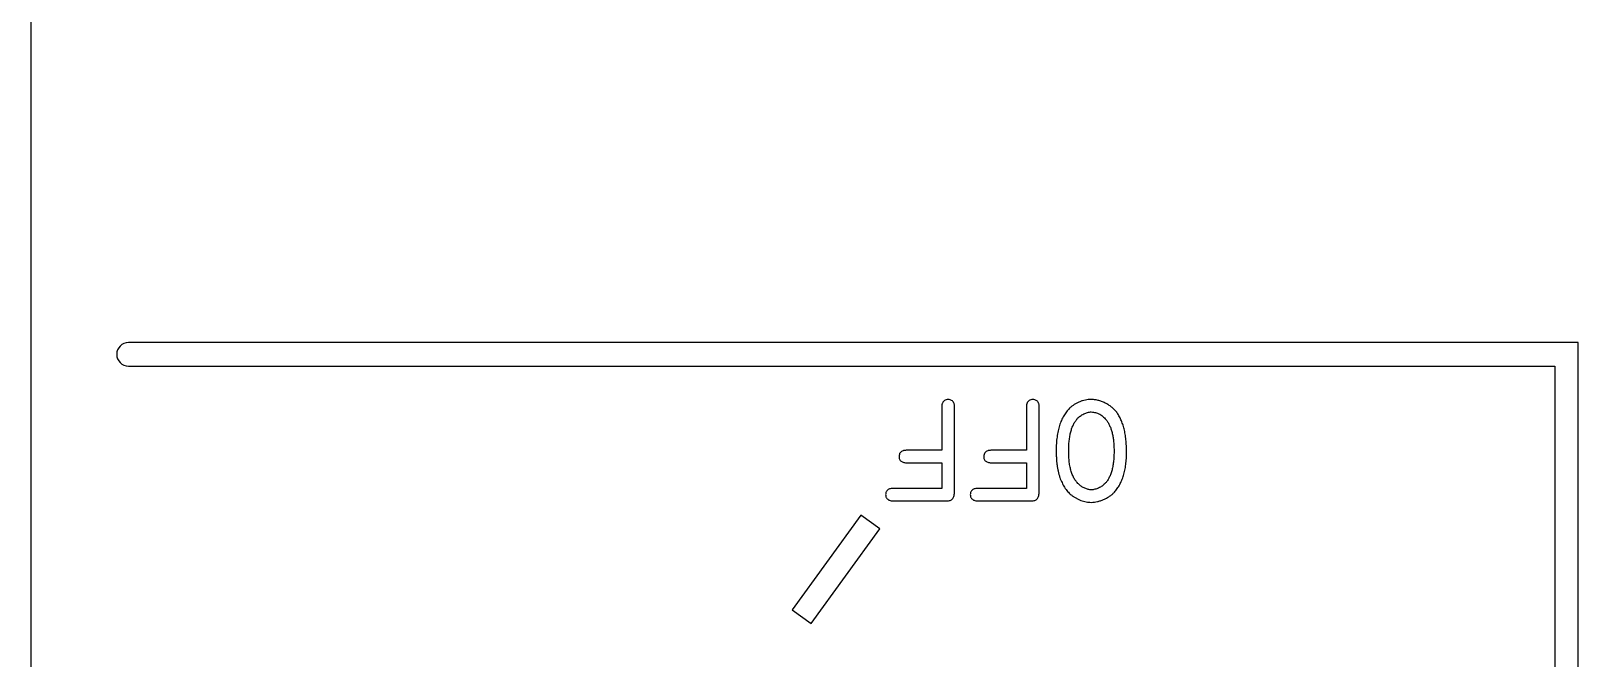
# Model space of a CAD drawing. Header units: inches. Extents: x -2.21 to 2.21, y -8.03 to -0.48.
# Drawn here: x -2.21 to -0.225, y -4.267 to -3.463 of the extents above; entities that cross this region are included whole.
import ezdxf

# ---------------------------------------------------------------- set-up
doc = ezdxf.new("R2010")
doc.units = ezdxf.units.IN
doc.header["$MEASUREMENT"] = 0

msp = doc.modelspace()

# ---------------------------------------------------------------- linework, layer by layer
at = {"color": 1, "linetype": 'Continuous', "lineweight": 25}
for p, q in [((-2.21, -0.5425), (-2.21, -5.5475)), ((-0.2252, -3.8627), (-2.085, -3.8627)), ((-0.2252, -5.485), (-0.2252, -3.8627)), ((-2.085, -3.8927), (-0.2552, -3.8927)), ((-0.2552, -3.8927), (-0.2552, -5.485)), ((-1.0414, -3.9461), (-1.0414, -4.0007)), ((-1.0253, -4.0548), (-1.0253, -3.9461)), ((-0.9328, -3.9461), (-0.9328, -4.0007)), ((-0.9167, -4.0548), (-0.9167, -3.9461)), ((-1.0414, -4.0007), (-1.0848, -4.0007)), ((-0.9328, -4.0007), (-0.9762, -4.0007)), ((-1.0854, -4.0168), (-1.0414, -4.0168)), ((-1.0414, -4.0168), (-1.0414, -4.0496)), ((-0.9768, -4.0168), (-0.9328, -4.0168)), ((-0.9328, -4.0168), (-0.9328, -4.0496)), ((-1.1032, -4.0657), (-1.0368, -4.0657)), ((-1.0414, -4.0496), (-1.1031, -4.0496)), ((-0.9946, -4.0657), (-0.9282, -4.0657)), ((-0.9328, -4.0496), (-0.9945, -4.0496)), ((-0.8497, -4.0675), (-0.8497, -4.0675)), ((-1.1453, -4.0839), (-1.2335, -4.2052)), ((-1.1211, -4.1015), (-1.1453, -4.0839)), ((-1.2092, -4.2228), (-1.1211, -4.1015)), ((-1.2335, -4.2052), (-1.2092, -4.2228))]:
    msp.add_line(p, q, dxfattribs=at)
msp.add_arc((-2.085, -3.8777), 0.015, 90, 270, dxfattribs=at)
for points, knots in [([(-1.0408, -3.9408), (-1.0409, -3.9411), (-1.0412, -3.9417), (-1.0413, -3.9428), (-1.0414, -3.9443), (-1.0414, -3.9454), (-1.0414, -3.9461)], [0, 0, 0, 0, 0.183204, 0.368477, 0.61913, 1, 1, 1, 1]), ([(-1.0333, -3.9355), (-1.0342, -3.9356), (-1.0359, -3.9358), (-1.0378, -3.9367), (-1.039, -3.9377), (-1.0398, -3.9386), (-1.0404, -3.9396), (-1.0407, -3.9404), (-1.0408, -3.9408)], [0, 0, 0, 0, 0.260463, 0.513082, 0.636554, 0.7556, 0.87629, 1, 1, 1, 1]), ([(-1.0259, -3.9402), (-1.0263, -3.9395), (-1.027, -3.9382), (-1.0288, -3.9367), (-1.0309, -3.9358), (-1.0325, -3.9356), (-1.0333, -3.9355)], [0, 0, 0, 0, 0.250598, 0.488274, 0.729187, 1, 1, 1, 1]), ([(-1.0253, -3.9461), (-1.0253, -3.9453), (-1.0253, -3.9441), (-1.0253, -3.9424), (-1.0255, -3.9412), (-1.0258, -3.9405), (-1.0259, -3.9402)], [0, 0, 0, 0, 0.380827, 0.630759, 0.816703, 1, 1, 1, 1]), ([(-0.9322, -3.9408), (-0.9323, -3.9411), (-0.9326, -3.9417), (-0.9327, -3.9428), (-0.9328, -3.9443), (-0.9328, -3.9454), (-0.9328, -3.9461)], [0, 0, 0, 0, 0.183204, 0.368477, 0.61913, 1, 1, 1, 1]), ([(-0.9247, -3.9355), (-0.9256, -3.9356), (-0.9272, -3.9358), (-0.9292, -3.9367), (-0.9304, -3.9377), (-0.9312, -3.9386), (-0.9318, -3.9396), (-0.9321, -3.9404), (-0.9322, -3.9408)], [0, 0, 0, 0, 0.260463, 0.513082, 0.636554, 0.7556, 0.87629, 1, 1, 1, 1]), ([(-0.9173, -3.9402), (-0.9177, -3.9395), (-0.9184, -3.9382), (-0.9202, -3.9367), (-0.9223, -3.9358), (-0.9239, -3.9356), (-0.9247, -3.9355)], [0, 0, 0, 0, 0.250598, 0.488274, 0.729187, 1, 1, 1, 1]), ([(-0.9167, -3.9461), (-0.9167, -3.9453), (-0.9167, -3.9441), (-0.9167, -3.9424), (-0.9169, -3.9412), (-0.9172, -3.9405), (-0.9173, -3.9402)], [0, 0, 0, 0, 0.380827, 0.630759, 0.816703, 1, 1, 1, 1]), ([(-0.8775, -3.9467), (-0.8789, -3.9482), (-0.8817, -3.9513), (-0.8852, -3.9566), (-0.8882, -3.9625), (-0.8906, -3.969), (-0.8925, -3.9761), (-0.8938, -3.9839), (-0.8946, -3.9923), (-0.8947, -3.998), (-0.8947, -4.001)], [0, 0, 0, 0, 0.1049171, 0.2129477, 0.3252539, 0.4434431, 0.5691427, 0.7031781, 0.8465565, 1, 1, 1, 1]), ([(-0.8501, -3.9355), (-0.8513, -3.9356), (-0.8537, -3.9357), (-0.8574, -3.9363), (-0.861, -3.9372), (-0.8646, -3.9385), (-0.8682, -3.9401), (-0.8715, -3.942), (-0.8747, -3.9442), (-0.8766, -3.9459), (-0.8775, -3.9467)], [0, 0, 0, 0, 0.119017, 0.240186, 0.364724, 0.492817, 0.622161, 0.748262, 0.874612, 1, 1, 1, 1]), ([(-0.8171, -3.9518), (-0.8181, -3.9507), (-0.8201, -3.9483), (-0.8237, -3.9453), (-0.8276, -3.9425), (-0.8319, -3.9401), (-0.8364, -3.9382), (-0.8409, -3.9367), (-0.8455, -3.9358), (-0.8486, -3.9356), (-0.8501, -3.9355)], [0, 0, 0, 0, 0.121092, 0.243919, 0.369915, 0.501016, 0.631465, 0.757614, 0.879349, 1, 1, 1, 1]), ([(-0.8787, -4.002), (-0.8786, -3.9997), (-0.8786, -3.9951), (-0.8781, -3.9886), (-0.8773, -3.9826), (-0.8761, -3.9771), (-0.8746, -3.9722), (-0.8727, -3.9677), (-0.8705, -3.9637), (-0.8686, -3.9614), (-0.8677, -3.9602)], [0, 0, 0, 0, 0.1611848, 0.3098849, 0.4467065, 0.5722556, 0.6886041, 0.7981904, 0.9013907, 1, 1, 1, 1]), ([(-0.8677, -3.9602), (-0.8671, -3.9596), (-0.8659, -3.9584), (-0.8639, -3.9568), (-0.8617, -3.9553), (-0.8593, -3.954), (-0.8569, -3.953), (-0.8545, -3.9522), (-0.8521, -3.9517), (-0.8505, -3.9516), (-0.8497, -3.9516)], [0, 0, 0, 0, 0.125943, 0.253592, 0.381875, 0.513444, 0.642703, 0.765426, 0.885106, 1, 1, 1, 1]), ([(-0.8497, -3.9516), (-0.8488, -3.9517), (-0.847, -3.9518), (-0.8443, -3.9524), (-0.8415, -3.9533), (-0.8389, -3.9546), (-0.8363, -3.9562), (-0.834, -3.9581), (-0.8318, -3.9602), (-0.8306, -3.9618), (-0.8299, -3.9626)], [0, 0, 0, 0, 0.116371, 0.233648, 0.355137, 0.482644, 0.612358, 0.740459, 0.869445, 1, 1, 1, 1]), ([(-0.8299, -3.9626), (-0.8292, -3.9638), (-0.8276, -3.9662), (-0.8256, -3.9701), (-0.824, -3.9745), (-0.8227, -3.9792), (-0.8217, -3.9844), (-0.821, -3.9901), (-0.8206, -3.9963), (-0.8205, -4.0006), (-0.8205, -4.0028)], [0, 0, 0, 0, 0.100096, 0.204761, 0.314883, 0.431713, 0.556714, 0.693411, 0.840791, 1, 1, 1, 1]), ([(-0.8044, -4.0032), (-0.8045, -4.0005), (-0.8046, -3.9952), (-0.8051, -3.9874), (-0.8061, -3.9802), (-0.8075, -3.9735), (-0.8093, -3.9673), (-0.8115, -3.9617), (-0.814, -3.9565), (-0.8161, -3.9534), (-0.8171, -3.9518)], [0, 0, 0, 0, 0.1531172, 0.297146, 0.4320185, 0.5592173, 0.6787301, 0.7909719, 0.8980083, 1, 1, 1, 1]), ([(-1.0912, -4.0013), (-1.092, -4.0016), (-1.0934, -4.0023), (-1.0951, -4.004), (-1.0961, -4.0062), (-1.0962, -4.0078), (-1.0963, -4.0087)], [0, 0, 0, 0, 0.254608, 0.487302, 0.72998, 1, 1, 1, 1]), ([(-1.0963, -4.0087), (-1.0963, -4.0093), (-1.0963, -4.0106), (-1.0958, -4.0123), (-1.0949, -4.0137), (-1.0937, -4.0149), (-1.0921, -4.0158), (-1.0902, -4.0164), (-1.0879, -4.0168), (-1.0862, -4.0168), (-1.0854, -4.0168)], [0, 0, 0, 0, 0.124835, 0.235734, 0.34105, 0.445808, 0.558269, 0.687356, 0.833745, 1, 1, 1, 1]), ([(-1.0848, -4.0007), (-1.0856, -4.0007), (-1.087, -4.0007), (-1.0888, -4.0009), (-1.0901, -4.001), (-1.0909, -4.0012), (-1.0912, -4.0013)], [0, 0, 0, 0, 0.380151, 0.646007, 0.834596, 1, 1, 1, 1]), ([(-0.9826, -4.0013), (-0.9834, -4.0016), (-0.9848, -4.0023), (-0.9864, -4.004), (-0.9875, -4.0062), (-0.9876, -4.0078), (-0.9877, -4.0087)], [0, 0, 0, 0, 0.254608, 0.487302, 0.72998, 1, 1, 1, 1]), ([(-0.9877, -4.0087), (-0.9877, -4.0093), (-0.9877, -4.0106), (-0.9872, -4.0123), (-0.9863, -4.0137), (-0.9851, -4.0149), (-0.9835, -4.0158), (-0.9815, -4.0164), (-0.9793, -4.0168), (-0.9776, -4.0168), (-0.9768, -4.0168)], [0, 0, 0, 0, 0.124835, 0.235734, 0.34105, 0.445808, 0.558269, 0.687356, 0.833745, 1, 1, 1, 1]), ([(-0.9762, -4.0007), (-0.977, -4.0007), (-0.9784, -4.0007), (-0.9802, -4.0009), (-0.9815, -4.001), (-0.9823, -4.0012), (-0.9826, -4.0013)], [0, 0, 0, 0, 0.380151, 0.646007, 0.834596, 1, 1, 1, 1]), ([(-0.8947, -4.001), (-0.8947, -4.0027), (-0.8947, -4.0059), (-0.8945, -4.0107), (-0.8942, -4.0153), (-0.8936, -4.0197), (-0.893, -4.0239), (-0.8921, -4.028), (-0.8912, -4.0318), (-0.8901, -4.0355), (-0.8888, -4.0389), (-0.8873, -4.0422), (-0.8858, -4.0453), (-0.884, -4.0482), (-0.8822, -4.0509), (-0.8801, -4.0534), (-0.8779, -4.0558), (-0.8764, -4.0572), (-0.8756, -4.0579)], [0, 0, 0, 0, 0.080431, 0.157744, 0.231975, 0.303788, 0.372682, 0.438911, 0.50297, 0.564688, 0.624109, 0.681595, 0.737386, 0.791932, 0.845168, 0.897479, 0.948881, 1, 1, 1, 1]), ([(-0.8654, -4.0448), (-0.8665, -4.0437), (-0.8687, -4.0414), (-0.8714, -4.0374), (-0.8737, -4.0329), (-0.8755, -4.0277), (-0.877, -4.0221), (-0.878, -4.0159), (-0.8786, -4.0091), (-0.8786, -4.0045), (-0.8787, -4.002)], [0, 0, 0, 0, 0.100871, 0.205152, 0.314772, 0.432547, 0.558901, 0.694635, 0.841464, 1, 1, 1, 1]), ([(-0.8205, -4.0028), (-0.8206, -4.0051), (-0.8206, -4.0094), (-0.8212, -4.0157), (-0.8221, -4.0216), (-0.8234, -4.0271), (-0.825, -4.032), (-0.827, -4.0364), (-0.8293, -4.0402), (-0.8312, -4.0424), (-0.8321, -4.0434)], [0, 0, 0, 0, 0.156015, 0.302721, 0.440716, 0.570083, 0.690884, 0.801727, 0.904106, 1, 1, 1, 1]), ([(-0.8199, -4.0544), (-0.8187, -4.053), (-0.8162, -4.0499), (-0.8131, -4.0448), (-0.8104, -4.0391), (-0.8083, -4.0329), (-0.8066, -4.0261), (-0.8053, -4.0189), (-0.8046, -4.0112), (-0.8045, -4.0059), (-0.8044, -4.0032)], [0, 0, 0, 0, 0.105705, 0.215134, 0.329018, 0.449631, 0.576639, 0.710541, 0.851416, 1, 1, 1, 1]), ([(-0.8497, -4.0514), (-0.8504, -4.0514), (-0.8517, -4.0513), (-0.8538, -4.051), (-0.8558, -4.0503), (-0.8586, -4.0493), (-0.8619, -4.0476), (-0.8642, -4.0457), (-0.8654, -4.0448)], [0.0003825, 0.0003825, 0.0003825, 0.0003825, 0.1152659, 0.2343175, 0.3582089, 0.4887804, 0.7484984, 1, 1, 1, 1]), ([(-0.8321, -4.0434), (-0.8327, -4.044), (-0.8338, -4.0451), (-0.8359, -4.0466), (-0.838, -4.048), (-0.8403, -4.0492), (-0.8427, -4.0501), (-0.8451, -4.0508), (-0.8474, -4.0513), (-0.849, -4.0514), (-0.8497, -4.0514)], [0, 0, 0, 0, 0.1233718, 0.2488697, 0.3785628, 0.5115228, 0.6437045, 0.7676051, 0.8867564, 0.9996268, 0.9996268, 0.9996268, 0.9996268]), ([(-1.1031, -4.0496), (-1.104, -4.0496), (-1.1055, -4.0496), (-1.1076, -4.05), (-1.1094, -4.0506), (-1.1109, -4.0515), (-1.1121, -4.0527), (-1.1129, -4.0541), (-1.1134, -4.0558), (-1.1135, -4.057), (-1.1135, -4.0576)], [0, 0, 0, 0, 0.162518, 0.305061, 0.431361, 0.544321, 0.652734, 0.759549, 0.872683, 1, 1, 1, 1]), ([(-1.1135, -4.0576), (-1.1135, -4.0582), (-1.1134, -4.0594), (-1.1128, -4.0611), (-1.112, -4.0625), (-1.1108, -4.0636), (-1.1094, -4.0646), (-1.1075, -4.0652), (-1.1055, -4.0656), (-1.104, -4.0656), (-1.1032, -4.0657)], [0, 0, 0, 0, 0.1248234, 0.2395416, 0.3482555, 0.4549214, 0.5698777, 0.6972881, 0.8392085, 1, 1, 1, 1]), ([(-1.0368, -4.0657), (-1.0359, -4.0657), (-1.0342, -4.0658), (-1.0318, -4.0654), (-1.0298, -4.0647), (-1.0281, -4.0635), (-1.0268, -4.0619), (-1.0259, -4.0599), (-1.0254, -4.0574), (-1.0253, -4.0557), (-1.0253, -4.0548)], [0, 0, 0, 0, 0.144598, 0.272844, 0.385404, 0.49383, 0.602546, 0.718653, 0.85012, 1, 1, 1, 1]), ([(-0.9945, -4.0496), (-0.9953, -4.0496), (-0.9969, -4.0496), (-0.999, -4.05), (-1.0008, -4.0506), (-1.0023, -4.0515), (-1.0035, -4.0527), (-1.0043, -4.0541), (-1.0048, -4.0558), (-1.0049, -4.057), (-1.0049, -4.0576)], [0, 0, 0, 0, 0.162518, 0.305061, 0.431361, 0.544321, 0.652734, 0.759549, 0.872683, 1, 1, 1, 1]), ([(-1.0049, -4.0576), (-1.0049, -4.0582), (-1.0048, -4.0594), (-1.0042, -4.0611), (-1.0034, -4.0625), (-1.0022, -4.0636), (-1.0008, -4.0646), (-0.9989, -4.0652), (-0.9968, -4.0656), (-0.9953, -4.0656), (-0.9946, -4.0657)], [0, 0, 0, 0, 0.1248234, 0.2395416, 0.3482555, 0.4549214, 0.5698777, 0.6972881, 0.8392085, 1, 1, 1, 1]), ([(-0.9282, -4.0657), (-0.9273, -4.0657), (-0.9256, -4.0658), (-0.9232, -4.0654), (-0.9212, -4.0647), (-0.9195, -4.0635), (-0.9182, -4.0619), (-0.9173, -4.0599), (-0.9168, -4.0574), (-0.9167, -4.0557), (-0.9167, -4.0548)], [0, 0, 0, 0, 0.144598, 0.272844, 0.385404, 0.49383, 0.602546, 0.718653, 0.85012, 1, 1, 1, 1]), ([(-0.8756, -4.0579), (-0.8746, -4.0586), (-0.8727, -4.06), (-0.8696, -4.0619), (-0.8665, -4.0636), (-0.8632, -4.065), (-0.8598, -4.0661), (-0.8564, -4.0669), (-0.8531, -4.0674), (-0.8508, -4.0674), (-0.8497, -4.0675)], [0, 0, 0, 0, 0.128897, 0.256024, 0.383031, 0.510763, 0.636864, 0.759967, 0.880017, 1, 1, 1, 1]), ([(-0.8497, -4.0675), (-0.8484, -4.0674), (-0.8457, -4.0673), (-0.8418, -4.0666), (-0.8378, -4.0654), (-0.8338, -4.0639), (-0.83, -4.062), (-0.8263, -4.0598), (-0.823, -4.0573), (-0.821, -4.0554), (-0.8199, -4.0544)], [0, 0, 0, 0, 0.1180931, 0.2389474, 0.3628307, 0.4912953, 0.6214284, 0.7489627, 0.8747164, 1, 1, 1, 1])]:
    msp.add_open_spline(points, degree=3, knots=knots, dxfattribs=at)

doc.saveas('drawing.dxf')
